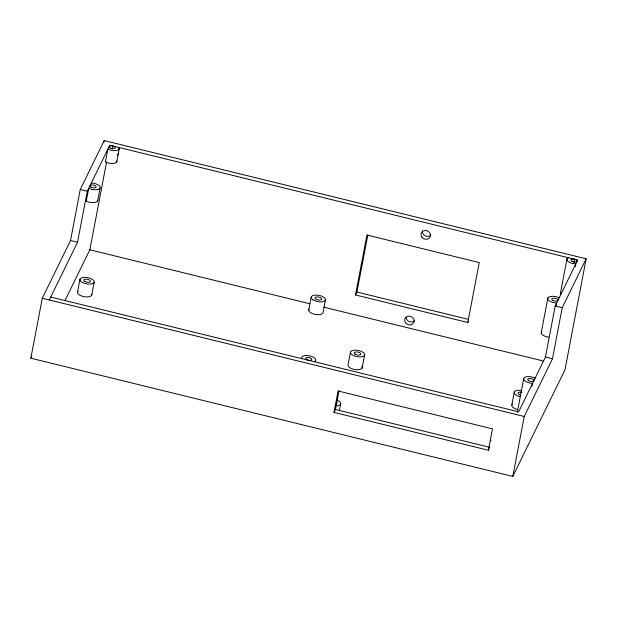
<?xml version="1.0" encoding="UTF-8"?>
<svg xmlns="http://www.w3.org/2000/svg" width="617" height="617" viewBox="0 0 617 617"><rect width="100%" height="100%" fill="white"/><g stroke="black" fill="none" stroke-linecap="round" stroke-linejoin="round"><path stroke-width="0.93" d="M30.85 358.207L42.288 298.266L70.523 240.537L80.264 189.504L104.196 140.576L586.15 258.793L564.979 369.768L512.804 476.424L30.85 358.207L31.691 356.487M49.306 299.985L77.541 242.257L87.282 191.224L109.78 145.234L577.697 260.012L555.2 305.993L545.459 357.027L518.658 411.824L50.741 297.047M103.833 142.458L104.196 140.576M77.534 292.049L79.986 279.208M97.648 200.887L100.101 188.046A7.265 3.178 10.8 0 0 92.457 183.095L91.293 183.025M64.97 300.61L89.835 249.792L106.61 161.862M112.294 148.736L112.818 145.982M117.515 155.777L117.87 153.941M118.742 149.353L119.089 147.517L119.351 148.157A7.265 3.178 10.8 0 1 108.993 149.646L107.875 149.129L105.422 161.978L106.54 162.487A7.265 3.178 10.8 0 0 116.898 160.998M116.767 161.824L119.22 148.975M91.732 295.103L94.177 282.254A7.265 3.178 10.8 0 0 84.375 277.334A7.265 3.178 10.8 0 0 82.693 282.601A7.265 3.178 10.8 0 0 94.177 282.254M308.724 310.081L311.176 297.232M325.491 299.739L323.038 312.58A7.265 3.178 10.8 0 1 314.608 314.3A7.265 3.178 10.8 0 1 309.063 309.302M355.508 294.965L366.945 235.023L479.247 262.572L467.809 322.514L355.508 294.965L356.942 292.034L367.848 234.9M333.99 412.395L338.077 390.985L492.489 428.861L488.402 450.271L333.99 412.395L335.424 409.457L338.98 390.839M350.533 351.806L348.081 364.647A7.265 3.178 10.8 0 0 355.554 369.645A7.265 3.178 10.8 0 0 361.894 366.375M339.412 410.583L340.638 404.158M362.125 368.071L364.578 355.23A7.265 3.178 10.8 0 0 355.269 350.117A7.265 3.178 10.8 0 0 352.816 355.207A7.265 3.178 10.8 0 0 364.578 355.23M511.855 404.814L514.308 391.965M517.308 412.225L523.663 378.9M512.804 476.424L524.242 416.483L552.477 358.755L562.218 307.713L586.15 258.793M541.333 332.201L547.865 297.949A7.265 3.178 10.8 0 1 558.084 297.278L559.21 297.795M532.055 386.111L532.579 383.358L530.882 383.203A7.265 3.178 10.8 0 1 523.895 378.098A7.265 3.178 10.8 0 1 534.368 377.712L535.155 378.105M556.11 305.816L556.642 303.04L555.315 302.955A7.265 3.178 10.8 0 1 547.865 297.949M560.475 293.067L567.015 258.816M573.957 262.935L574.651 259.263M575.26 266.683L575.792 263.906L574.458 263.814A7.265 3.178 10.8 0 1 567.625 258.114L568.38 257.721M361.23 264.994L362.665 262.063M467.809 322.514L468.527 321.048M488.402 450.271L489.119 448.798M314.369 361.716L315.125 361.323A7.265 3.178 10.8 0 0 310.15 355.97A7.265 3.178 10.8 0 0 301.566 357.999L301.821 358.639M80.264 189.504L87.282 191.224M555.2 305.993L562.218 307.713M356.942 292.034L468.311 319.351M70.523 240.537L77.541 242.257M545.459 357.027L552.477 358.755M89.835 249.792L309.757 303.734M323.794 307.173L543.716 361.122M42.288 298.266L524.242 416.483M335.424 409.457L489.844 447.333M430.828 235.085A4.843 4.327 26.1 0 1 425.182 235.787A4.843 4.327 26.1 0 1 422.506 230.804M414.493 320.717A4.843 4.327 26.1 0 1 409.426 321.673A4.843 4.327 26.1 0 1 406.117 317.578M91.74 294.263A7.265 3.178 10.8 0 1 83.657 296.615A7.265 3.178 10.8 0 1 78.027 291.317M517.439 409.464A7.265 3.178 10.8 0 1 512.465 404.112M336.828 400.047A7.265 3.178 10.8 0 1 340.769 403.765A7.265 3.178 10.8 0 1 335.887 405.839M336.412 402.037A3.394 1.481 10.8 0 1 336.126 403.819M519.892 396.623A7.265 3.178 10.8 0 1 514.177 392.366A7.265 3.178 10.8 0 1 520.895 390.407M520.671 395.057A3.394 1.481 10.8 0 1 518.049 392.89A3.394 1.481 10.8 0 1 521.982 392.312M490.376 440.885A7.265 3.178 10.8 0 1 490.985 440.183M560.699 294.764A7.265 3.178 10.8 0 1 561.092 292.365M548.783 337.206A7.265 3.178 10.8 0 1 541.942 331.499M100.101 188.046A7.265 3.178 10.8 0 1 89.997 188.841L88.725 188.278L86.272 201.119L87.545 201.682A7.265 3.178 10.8 0 0 97.741 200.062M421.866 237.098A4.843 4.327 26.1 0 0 430.057 237.098A4.843 4.327 26.1 0 0 425.329 230.45A4.843 4.327 26.1 0 0 421.866 237.098M405.531 322.73A4.843 4.327 26.1 0 0 413.722 322.73A4.843 4.327 26.1 0 0 408.994 316.081A4.843 4.327 26.1 0 0 405.531 322.73M110.135 147.98A3.147 1.373 10.8 0 0 115.24 148.003A3.147 1.373 10.8 0 0 111.214 145.782A3.147 1.373 10.8 0 0 110.135 147.98M306.657 359.634A3.147 1.373 10.8 0 0 311.755 359.649A3.147 1.373 10.8 0 0 307.736 357.428A3.147 1.373 10.8 0 0 306.657 359.634M528.769 380.704A3.147 1.373 10.8 0 0 533.875 380.72A3.147 1.373 10.8 0 0 529.849 378.499A3.147 1.373 10.8 0 0 528.769 380.704M84.868 281.514A3.394 1.481 10.8 0 0 90.36 281.537A3.394 1.481 10.8 0 0 86.025 279.146A3.394 1.481 10.8 0 0 84.868 281.514M313.027 299.839A7.265 3.178 10.8 0 0 325.159 300.51A7.265 3.178 10.8 0 0 316.814 295.103A7.265 3.178 10.8 0 0 313.027 299.839M316.112 299.268A3.394 1.481 10.8 0 0 321.611 299.291A3.394 1.481 10.8 0 0 317.277 296.9A3.394 1.481 10.8 0 0 316.112 299.268M355.006 354.104A3.394 1.481 10.8 0 0 360.706 354.505A3.394 1.481 10.8 0 0 356.95 351.945A3.394 1.481 10.8 0 0 355.006 354.104M571.974 261.261A3.147 1.373 10.8 0 0 577.072 261.276A3.147 1.373 10.8 0 0 573.046 259.063A3.147 1.373 10.8 0 0 571.974 261.261M90.992 187.121A3.147 1.373 10.8 0 0 96.09 187.136A3.147 1.373 10.8 0 0 92.072 184.915A3.147 1.373 10.8 0 0 90.992 187.121M552.824 300.402A3.147 1.373 10.8 0 0 557.922 300.417A3.147 1.373 10.8 0 0 553.904 298.196A3.147 1.373 10.8 0 0 552.824 300.402"/></g></svg>
